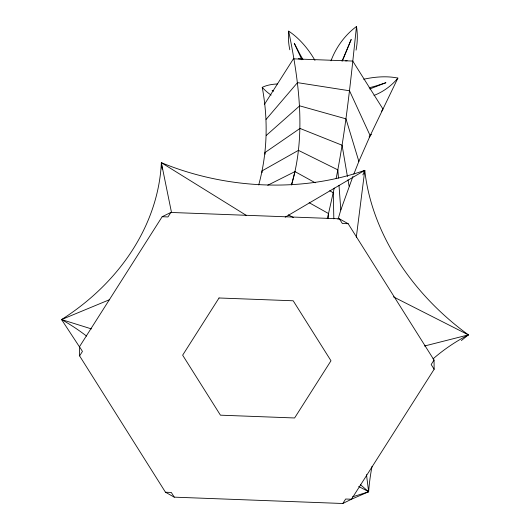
<?xml version="1.0" encoding="UTF-8"?>
<svg xmlns="http://www.w3.org/2000/svg" width="530" height="530" viewBox="0 0 530 530"><rect width="100%" height="100%" fill="white"/><g stroke="black" fill="none" stroke-linecap="round" stroke-linejoin="round"><path stroke-width="0.79" d="M277.442 83.952A62.182 26.5 21.4 0 0 262.231 87.364C268.312 119.727 267.418 153.157 258.706 184.95M330.992 60.824A62.182 49.436 -62.2 0 1 356.491 26.5C351.046 77.34 346.117 128.353 336.133 178.55M356.306 237.228L364.779 170.342A223.176 163.505 8.7 0 1 161.352 162.677A223.176 183.744 -15.6 0 1 61.573 319.563L79.275 346.56M291.553 184.811C306.34 134.587 298.993 81.415 288.671 31.137A62.182 37.332 62.6 0 1 314.966 60.413M334.251 188.024L328.454 213.842M291.52 184.904L294.978 171.594L315.231 182.777M327.215 218.459L328.527 213.557L309.136 202.685M338.041 219.38L340.817 209.959L352.934 176.404M353.821 174.151L358.863 161.392L370.172 135.68L397.878 78.089A62.182 32.555 -20.1 0 0 363.699 79.255M342.44 60.87L351.204 39.425L347.011 49.442A98.381 6.903 -66.7 0 1 342.009 61.102M362.858 174.893L364.779 170.342A223.176 171.475 34.5 0 0 468.427 334.887L461.365 340.512M79.487 346.706L162.167 216.717L170.826 212.451L339.385 218.804L348.157 223.72L434.037 360.062L434.143 369.244L351.469 499.233L342.804 503.5L174.251 497.153L165.479 492.231L79.599 355.888L79.487 346.706L82.448 351.41L79.599 355.888M170.826 212.451L167.977 216.936L162.167 216.717M264.311 104.595L293.415 58.837L352.748 61.069L382.978 109.067L381.348 111.625M342.804 503.5L345.659 499.015L351.469 499.233L368.648 491.774A223.176 199.677 55 0 1 372.033 466.426M434.037 360.062L431.182 364.547L434.143 369.244M266.093 119.402L297.489 82.634L349.528 90.776L370.172 135.68L369.105 136.925M369.311 136.8L371.444 134.315M266.298 135.408L299.682 105.848L345.964 118.839L358.863 161.392M285.2 217.174L364.779 170.342M267.749 185.235L294.978 171.594M86.562 336.086A223.176 211.954 -28.5 0 0 61.573 319.563L109.71 299.616M369.788 88.967L385.933 82.713L376.227 85.86A98.381 40.048 -7.9 0 1 369.165 87.788M352.556 496.842L368.648 491.774L366.475 474.608M424.464 346.024L468.427 334.887L393.386 296.833M348.157 223.72L342.347 223.501L339.385 218.804M165.479 492.231L171.289 492.45L174.251 497.153M273.632 90.842L272.115 90.497L273.672 90.988M61.573 319.563L91.425 328.905M288.293 214.862L293.401 217.525M329.693 190.76L333.31 192.761L333.827 218.863M162.147 169.156L161.352 162.677L246.351 215.412M360.539 484.758L368.648 491.774A223.176 219.917 40.3 0 0 358.671 486.52M301.895 59.751L294.296 43.314L299.139 52.715A98.381 33.145 57.2 0 0 302.974 59.532M161.352 162.677L171.554 212.722M347.428 176.53L342.075 145.22L299.993 128.432L264.921 152.6L265.199 154.203M347.978 179.743L349.078 186.162M338.458 178.053L337.855 169.872L298.43 150.361L261.966 170.938L262.092 172.575M339.001 185.414L340.817 209.959M328.527 213.557L328.58 218.426M298.39 58.751A52.887 37.941 -62 0 1 302.385 59.261M345.633 60.89A52.887 30.091 70.5 0 1 347.15 60.705M356.491 26.5A62.182 54.212 -72.4 0 1 356.067 50.111M271.115 95.095A62.182 54.212 -72.4 0 1 262.231 87.364M397.878 78.089A62.182 60.268 39.3 0 1 374.021 95.44M289.817 49.78A62.182 60.268 39.3 0 1 288.671 31.137M433.05 358.863A223.176 199.677 55 0 1 468.427 334.887M219.029 297.986L182.651 355.186L220.44 415.175L294.607 417.971L330.985 360.771L293.196 300.782L219.029 297.986"/></g></svg>
